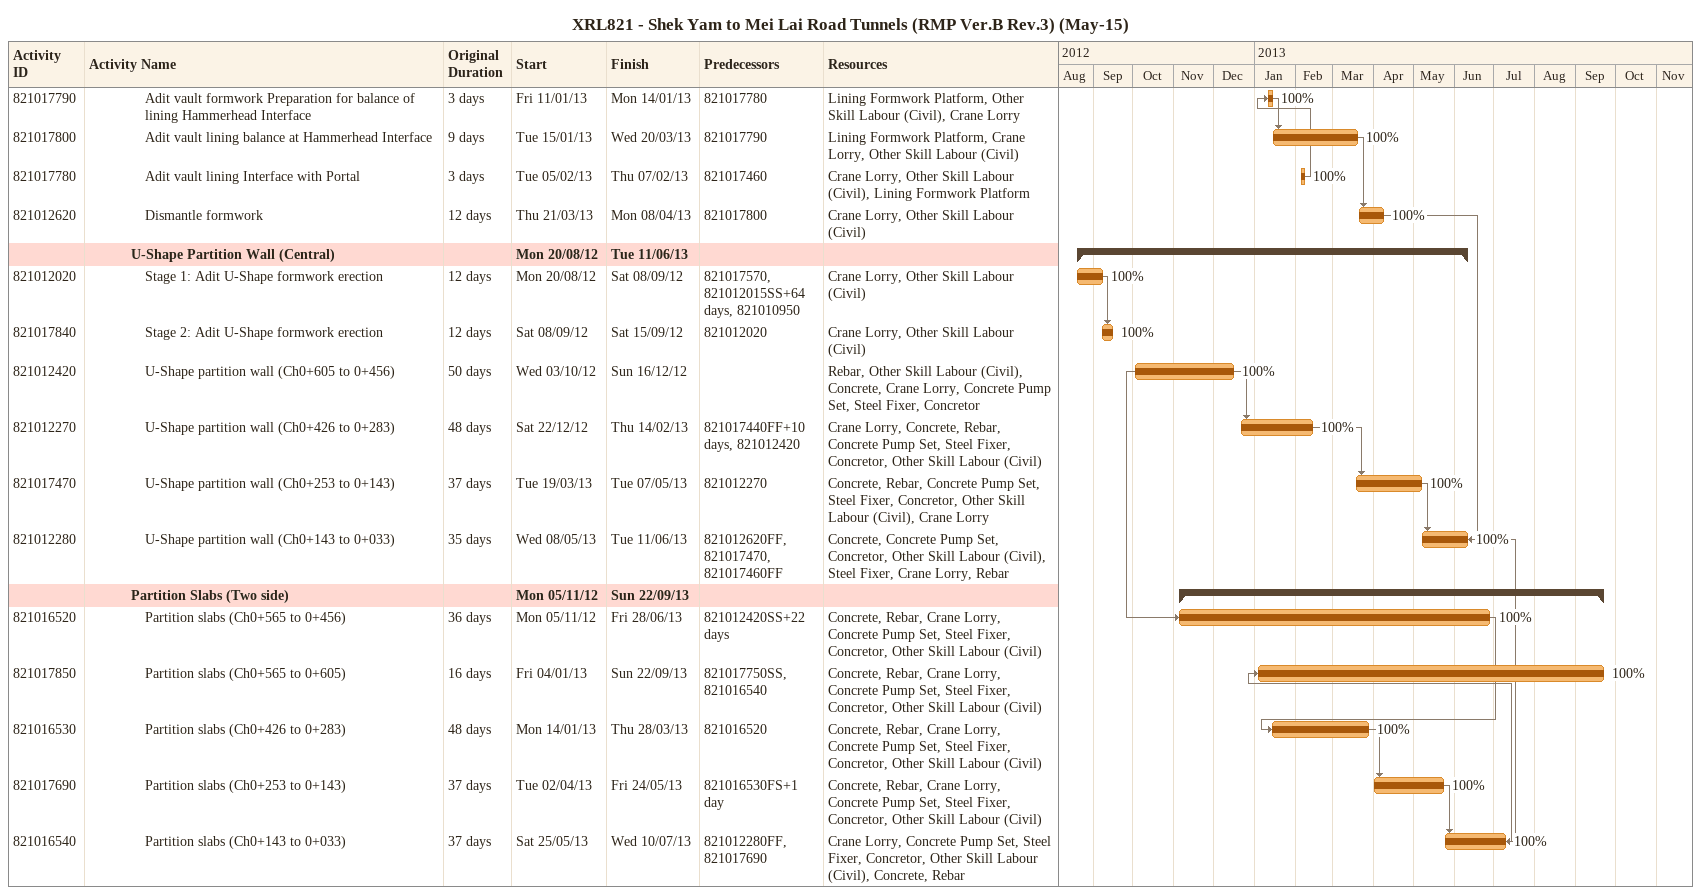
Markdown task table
XRL821 - Shek Yam to Mei Lai Road Tunnels (RMP Ver.B Rev.3) (May-15)

| ID | Level | Task | Original duration | Start | Finish | Predecessors | Resources | % complete |
|---|---|---|---|---|---|---|---|---|
| 821017790 | 5 | Adit vault formwork Preparation for balance of lining Hammerhead Interface | 3d | 2013-01-11 | 2013-01-14 | 821017780 | Lining Formwork Platform, Other Skill Labour (Civil), Crane Lorry | 100 |
| 821017800 | 5 | Adit vault lining balance at Hammerhead Interface | 9d | 2013-01-15 | 2013-03-20 | 821017790 | Lining Formwork Platform, Crane Lorry, Other Skill Labour (Civil) | 100 |
| 821017780 | 5 | Adit vault lining Interface with Portal | 3d | 2013-02-05 | 2013-02-07 | 821017460 | Crane Lorry, Other Skill Labour (Civil), Lining Formwork Platform | 100 |
| 821012620 | 5 | Dismantle formwork | 12d | 2013-03-21 | 2013-04-08 | 821017800 | Crane Lorry, Other Skill Labour (Civil) | 100 |
|  | 4 | **U-Shape Partition Wall (Central)** |  | 2012-08-20 | 2013-06-11 |  |  |  |
| 821012020 | 5 | Stage 1: Adit U-Shape formwork erection | 12d | 2012-08-20 | 2012-09-08 | 821017570, 821012015SS+64d, 821010950 | Crane Lorry, Other Skill Labour (Civil) | 100 |
| 821017840 | 5 | Stage 2: Adit U-Shape formwork erection | 12d | 2012-09-08 | 2012-09-15 | 821012020 | Crane Lorry, Other Skill Labour (Civil) | 100 |
| 821012420 | 5 | U-Shape partition wall (Ch0+605 to 0+456) | 50d | 2012-10-03 | 2012-12-16 |  | Rebar, Other Skill Labour (Civil), Concrete, Crane Lorry, Concrete Pump Set, Steel Fixer, Concretor | 100 |
| 821012270 | 5 | U-Shape partition wall (Ch0+426 to 0+283) | 48d | 2012-12-22 | 2013-02-14 | 821017440FF+10d, 821012420 | Crane Lorry, Concrete, Rebar, Concrete Pump Set, Steel Fixer, Concretor, Other Skill Labour (Civil) | 100 |
| 821017470 | 5 | U-Shape partition wall (Ch0+253 to 0+143) | 37d | 2013-03-19 | 2013-05-07 | 821012270 | Concrete, Rebar, Concrete Pump Set, Steel Fixer, Concretor, Other Skill Labour (Civil), Crane Lorry | 100 |
| 821012280 | 5 | U-Shape partition wall (Ch0+143 to 0+033) | 35d | 2013-05-08 | 2013-06-11 | 821012620FF, 821017470, 821017460FF | Concrete, Concrete Pump Set, Concretor, Other Skill Labour (Civil), Steel Fixer, Crane Lorry, Rebar | 100 |
|  | 4 | **Partition Slabs (Two side)** |  | 2012-11-05 | 2013-09-22 |  |  |  |
| 821016520 | 5 | Partition slabs (Ch0+565 to 0+456) | 36d | 2012-11-05 | 2013-06-28 | 821012420SS+22d | Concrete, Rebar, Crane Lorry, Concrete Pump Set, Steel Fixer, Concretor, Other Skill Labour (Civil) | 100 |
| 821017850 | 5 | Partition slabs (Ch0+565 to 0+605) | 16d | 2013-01-04 | 2013-09-22 | 821017750SS, 821016540 | Concrete, Rebar, Crane Lorry, Concrete Pump Set, Steel Fixer, Concretor, Other Skill Labour (Civil) | 100 |
| 821016530 | 5 | Partition slabs (Ch0+426 to 0+283) | 48d | 2013-01-14 | 2013-03-28 | 821016520 | Concrete, Rebar, Crane Lorry, Concrete Pump Set, Steel Fixer, Concretor, Other Skill Labour (Civil) | 100 |
| 821017690 | 5 | Partition slabs (Ch0+253 to 0+143) | 37d | 2013-04-02 | 2013-05-24 | 821016530FS+1d | Concrete, Rebar, Crane Lorry, Concrete Pump Set, Steel Fixer, Concretor, Other Skill Labour (Civil) | 100 |
| 821016540 | 5 | Partition slabs (Ch0+143 to 0+033) | 37d | 2013-05-25 | 2013-07-10 | 821012280FF, 821017690 | Crane Lorry, Concrete Pump Set, Steel Fixer, Concretor, Other Skill Labour (Civil), Concrete, Rebar | 100 |
